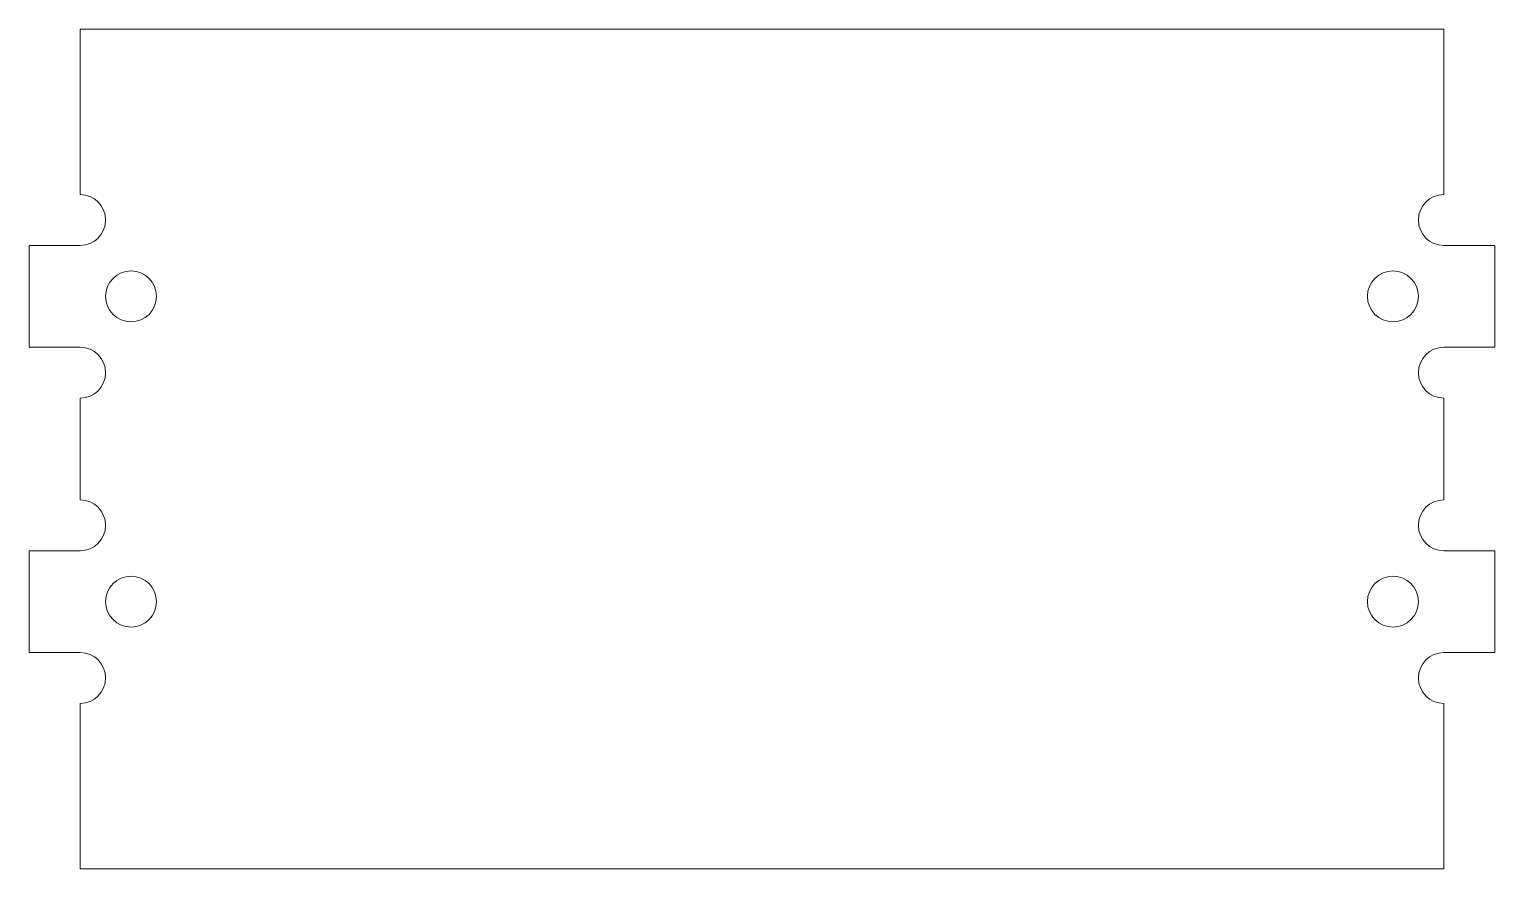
# Model space of a CAD drawing. Header units: millimetres. Extents: x -31.2 to 26.4, y -13.7 to 19.3.
import ezdxf

# ---------------------------------------------------------------- set-up
doc = ezdxf.new("R2010")
doc.units = ezdxf.units.MM

msp = doc.modelspace()

# ---------------------------------------------------------------- linework, layer by layer
at = {"color": 7, "linetype": 'Continuous', "lineweight": 15}
for p, q in [((-29.162, 19.348), (-29.162, 12.848)), ((24.438, 19.348), (-29.162, 19.348)), ((24.438, 12.848), (24.438, 19.348)), ((-31.162, 10.848), (-31.162, 6.848)), ((-29.162, 10.848), (-31.162, 10.848)), ((26.438, 10.848), (24.438, 10.848)), ((26.438, 6.848), (26.438, 10.848)), ((-31.162, 6.848), (-29.162, 6.848)), ((24.438, 6.848), (26.438, 6.848)), ((-29.162, 4.848), (-29.162, 0.848)), ((24.438, 0.848), (24.438, 4.848)), ((-31.162, -1.152), (-31.162, -5.152)), ((-29.162, -1.152), (-31.162, -1.152)), ((26.438, -1.152), (24.438, -1.152)), ((26.438, -5.152), (26.438, -1.152)), ((-31.162, -5.152), (-29.162, -5.152)), ((24.438, -5.152), (26.438, -5.152)), ((-29.162, -7.152), (-29.162, -13.652)), ((24.438, -13.652), (24.438, -7.152)), ((-29.162, -13.652), (24.438, -13.652))]:
    msp.add_line(p, q, dxfattribs=at)
for centre in [(-27.162, 8.848), (22.438, 8.848), (-27.162, -3.152), (22.438, -3.152)]:
    msp.add_circle(centre, 1, dxfattribs=at)
for centre, start, end in [((-29.162, 11.848), 270, 90), ((24.438, 11.848), 90, 270), ((-29.162, 5.848), 270, 90), ((24.438, 5.848), 90, 270), ((-29.162, -0.152), 270, 90), ((24.438, -0.152), 90, 270), ((-29.162, -6.152), 270, 90), ((24.438, -6.152), 90, 270)]:
    msp.add_arc(centre, 1, start, end, dxfattribs=at)

doc.saveas('drawing.dxf')
